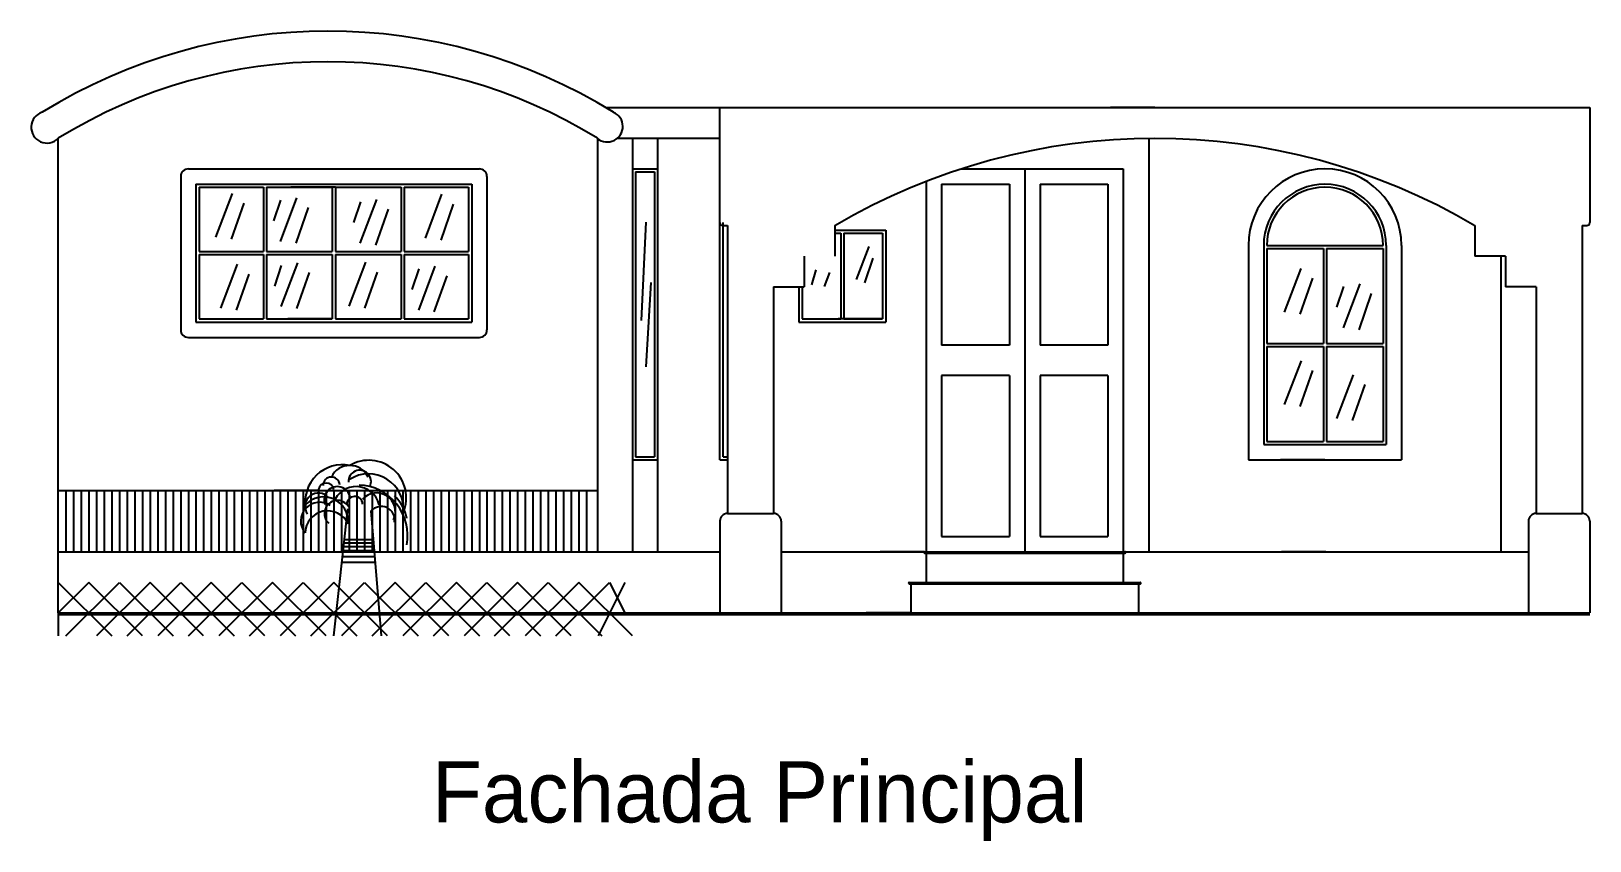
# Model space of a CAD drawing. Extents: x 84.7 to 109.9, y 101.9 to 121.
# Drawn here: x 87.47 to 97.65, y 115.69 to 120.98 of the extents above; entities that cross this region are included whole.
import ezdxf

# ---------------------------------------------------------------- set-up
doc = ezdxf.new("R2010")
doc.units = 0
doc.linetypes.add('ACAD_ISO02W100', pattern=[15, 12, -3])
doc.linetypes.add('ACAD_ISO04W100', pattern=[30.5, 24, -3, 0.5, -3])
doc.layers.get('0').update_dxf_attribs({"linetype": 'CONTINUOUS'})
for name, color, linetype in [('EJES', 2, 'ACAD_ISO04W100'), ('muebles', 3, 'CONTINUOUS'), ('MUROS', 5, 'CONTINUOUS'), ('PUERTAS', 33, 'CONTINUOUS'), ('VENTANAS', 4, 'CONTINUOUS'), ('VOLADO', 6, 'ACAD_ISO02W100')]:
    doc.layers.add(name, color=color, linetype=linetype)

msp = doc.modelspace()

# ---------------------------------------------------------------- linework, layer by layer
for p, q in [((94.811, 120.481), (94.52, 120.481)), ((87.65, 117.581), (87.65, 120.281)), ((91.171, 120.281), (91.171, 117.581)), ((88.45, 120.031), (88.45, 119.031)), ((88.5, 120.081), (90.4, 120.081)), ((90.45, 120.031), (90.45, 119.031)), ((88.55, 119.981), (90.35, 119.981)), ((88.55, 119.981), (88.55, 119.081)), ((88.57, 119.961), (88.99, 119.961)), ((88.57, 119.961), (88.57, 119.541)), ((88.99, 119.961), (88.99, 119.541)), ((89.01, 119.961), (89.01, 119.541)), ((89.01, 119.961), (89.44, 119.961)), ((89.44, 119.961), (89.44, 119.541)), ((89.46, 119.961), (89.46, 119.541)), ((89.46, 119.961), (89.89, 119.961)), ((89.89, 119.961), (89.89, 119.541)), ((89.91, 119.961), (89.91, 119.541)), ((89.91, 119.961), (90.33, 119.961)), ((90.35, 119.981), (90.35, 119.081)), ((88.57, 119.541), (88.99, 119.541)), ((88.57, 119.521), (88.99, 119.521)), ((88.57, 119.521), (88.57, 119.101)), ((88.99, 119.521), (88.99, 119.101)), ((89.01, 119.541), (89.44, 119.541)), ((89.01, 119.521), (89.44, 119.521)), ((89.01, 119.521), (89.01, 119.101)), ((89.44, 119.521), (89.44, 119.101)), ((89.46, 119.541), (89.89, 119.541)), ((89.46, 119.521), (89.89, 119.521)), ((89.46, 119.521), (89.46, 119.101)), ((89.89, 119.521), (89.89, 119.101)), ((89.91, 119.541), (90.33, 119.541)), ((89.91, 119.521), (90.33, 119.521)), ((89.91, 119.521), (89.91, 119.101)), ((90.33, 119.521), (90.33, 119.101)), ((88.55, 119.081), (90.35, 119.081)), ((88.57, 119.101), (88.99, 119.101)), ((89.01, 119.101), (89.44, 119.101)), ((89.44, 119.101), (89.15, 119.101)), ((89.46, 119.101), (89.89, 119.101)), ((89.91, 119.101), (90.33, 119.101)), ((93.033, 119.101), (92.743, 119.101)), ((88.5, 118.981), (90.4, 118.981)), ((95.921, 118.181), (95.63, 118.181)), ((87.65, 117.981), (91.171, 117.981)), ((89.35, 117.981), (89.06, 117.981)), ((87.65, 117.581), (91.971, 117.581)), ((87.65, 117.181), (87.65, 117.581)), ((93.307, 117.581), (93.016, 117.581)), ((95.927, 117.581), (95.637, 117.581)), ((94.72, 117.376), (94.43, 117.376)), ((87.65, 117.181), (87.65, 117.031)), ((93.217, 117.181), (92.926, 117.181))]:
    msp.add_line(p, q)
for centre, radius, start, end in [((89.411, 117.432), 3.549, 58.287, 121.713), ((89.411, 117.432), 3.349, 58.287, 121.713), ((87.577, 120.353), 0.103, 107.8379, 315.5881), ((88.5, 120.031), 0.05, 90, 180), ((90.4, 120.031), 0.05, 360, 90), ((88.5, 119.031), 0.05, 180, 270), ((90.4, 119.031), 0.05, 270, 0)]:
    msp.add_arc(centre, radius, start, end)
at = {"layer": 'EJES'}
for p, q in [((87.7, 117.981), (87.7, 117.581)), ((87.75, 117.981), (87.75, 117.581)), ((87.8, 117.981), (87.8, 117.581)), ((87.85, 117.981), (87.85, 117.581)), ((87.9, 117.981), (87.9, 117.581)), ((87.95, 117.981), (87.95, 117.581)), ((88, 117.981), (88, 117.581)), ((88.05, 117.981), (88.05, 117.581)), ((88.1, 117.981), (88.1, 117.581)), ((88.15, 117.981), (88.15, 117.581)), ((88.2, 117.981), (88.2, 117.581)), ((88.25, 117.981), (88.25, 117.581)), ((88.3, 117.981), (88.3, 117.581)), ((88.35, 117.981), (88.35, 117.581)), ((88.4, 117.981), (88.4, 117.581)), ((88.45, 117.981), (88.45, 117.581)), ((88.5, 117.981), (88.5, 117.581)), ((88.55, 117.981), (88.55, 117.581)), ((88.6, 117.981), (88.6, 117.581)), ((88.65, 117.981), (88.65, 117.581)), ((88.7, 117.981), (88.7, 117.581)), ((88.75, 117.981), (88.75, 117.581)), ((88.8, 117.981), (88.8, 117.581)), ((88.85, 117.981), (88.85, 117.581)), ((88.9, 117.981), (88.9, 117.581)), ((88.95, 117.981), (88.95, 117.581)), ((89, 117.981), (89, 117.581)), ((89.05, 117.981), (89.05, 117.581)), ((89.1, 117.981), (89.1, 117.581)), ((89.15, 117.981), (89.15, 117.581)), ((89.2, 117.981), (89.2, 117.581)), ((89.25, 117.981), (89.25, 117.581)), ((89.3, 117.981), (89.3, 117.581)), ((89.35, 117.981), (89.35, 117.581)), ((89.4, 117.981), (89.4, 117.581)), ((89.45, 117.981), (89.45, 117.581)), ((89.5, 117.981), (89.5, 117.581)), ((89.55, 117.981), (89.55, 117.581)), ((89.6, 117.981), (89.6, 117.581)), ((89.65, 117.981), (89.65, 117.581)), ((89.7, 117.981), (89.7, 117.581)), ((89.75, 117.981), (89.75, 117.581)), ((89.8, 117.981), (89.8, 117.581)), ((89.85, 117.981), (89.85, 117.581)), ((89.9, 117.981), (89.9, 117.581)), ((89.95, 117.981), (89.95, 117.581)), ((90, 117.981), (90, 117.581)), ((90.05, 117.981), (90.05, 117.581)), ((90.1, 117.981), (90.1, 117.581)), ((90.15, 117.981), (90.15, 117.581)), ((90.2, 117.981), (90.2, 117.581)), ((90.25, 117.981), (90.25, 117.581)), ((90.3, 117.981), (90.3, 117.581)), ((90.35, 117.981), (90.35, 117.581)), ((90.4, 117.981), (90.4, 117.581)), ((90.45, 117.981), (90.45, 117.581)), ((90.5, 117.981), (90.5, 117.581)), ((90.55, 117.981), (90.55, 117.581)), ((90.6, 117.981), (90.6, 117.581)), ((90.65, 117.981), (90.65, 117.581)), ((90.7, 117.981), (90.7, 117.581)), ((90.75, 117.981), (90.75, 117.581)), ((90.8, 117.981), (90.8, 117.581)), ((90.85, 117.981), (90.85, 117.581)), ((90.9, 117.981), (90.9, 117.581)), ((90.95, 117.981), (90.95, 117.581)), ((91, 117.981), (91, 117.581)), ((91.05, 117.981), (91.05, 117.581)), ((91.1, 117.981), (91.1, 117.581))]:
    msp.add_line(p, q, dxfattribs=at)
at = {"layer": 'muebles'}
for p, q in [((89.451, 117.031), (89.542, 117.86)), ((89.762, 117.031), (89.693, 117.847)), ((89.521, 117.66), (89.71, 117.66)), ((89.508, 117.549), (89.719, 117.549)), ((89.512, 117.59), (89.715, 117.59)), ((89.517, 117.615), (89.713, 117.615)), ((89.521, 117.64), (89.71, 117.64)), ((89.505, 117.513), (89.721, 117.513)), ((87.65, 117.381), (88, 117.031)), ((87.85, 117.381), (87.65, 117.181)), ((87.7, 117.031), (88.05, 117.381)), ((88.2, 117.031), (87.85, 117.381)), ((88.25, 117.381), (87.9, 117.031)), ((88.05, 117.381), (88.4, 117.031)), ((88.1, 117.031), (88.45, 117.381)), ((88.6, 117.031), (88.25, 117.381)), ((88.65, 117.381), (88.3, 117.031)), ((88.45, 117.381), (88.8, 117.031)), ((88.5, 117.031), (88.85, 117.381)), ((89, 117.031), (88.65, 117.381)), ((89.05, 117.381), (88.7, 117.031)), ((88.85, 117.381), (89.2, 117.031)), ((88.9, 117.031), (89.25, 117.381)), ((89.4, 117.031), (89.05, 117.381)), ((89.45, 117.381), (89.1, 117.031)), ((89.25, 117.381), (89.6, 117.031)), ((89.3, 117.031), (89.65, 117.381)), ((89.8, 117.031), (89.45, 117.381)), ((89.85, 117.381), (89.5, 117.031)), ((89.65, 117.381), (90, 117.031)), ((89.7, 117.031), (90.05, 117.381)), ((90.2, 117.031), (89.85, 117.381)), ((90.25, 117.381), (89.9, 117.031)), ((90.05, 117.381), (90.4, 117.031)), ((90.1, 117.031), (90.45, 117.381)), ((90.6, 117.031), (90.25, 117.381)), ((90.65, 117.381), (90.3, 117.031)), ((90.45, 117.381), (90.8, 117.031)), ((90.5, 117.031), (90.85, 117.381)), ((91, 117.031), (90.65, 117.381)), ((91.05, 117.381), (90.7, 117.031)), ((90.85, 117.381), (91.2, 117.031)), ((90.9, 117.031), (91.25, 117.381)), ((91.4, 117.031), (91.05, 117.381)), ((91.35, 117.381), (91.175, 117.031)), ((91.25, 117.381), (91.35, 117.181))]:
    msp.add_line(p, q, dxfattribs=at)
for centre, radius, start, end in [((89.678, 117.933), 0.245, 337.0176, 120.4532), ((89.506, 117.906), 0.243, 78.5322, 189.8305), ((89.434, 118.014), 0.0543, 4.9763, 179.7866), ((89.554, 118.012), 0.132, 25.2002, 154.7998), ((89.619, 118.039), 0.0739, 333.5021, 183.3891), ((89.676, 117.86), 0.229, 354.3452, 122.4151), ((89.35, 117.877), 0.0875, 41.6651, 214.5465), ((89.4, 117.977), 0.0516, 11.304, 168.696), ((89.472, 117.921), 0.0849, 8.3476, 202.6462), ((89.595, 117.851), 0.155, 13.881, 160.9235), ((89.601, 117.686), 0.331, 349.3733, 87.4648), ((89.729, 117.842), 0.123, 334.5395, 138.1781), ((89.356, 117.782), 0.122, 55.5693, 219.771), ((89.409, 117.701), 0.147, 24.7619, 179.0159), ((89.383, 117.779), 0.16, 354.1908, 138.3692), ((89.474, 117.83), 0.0857, 31.4311, 227.6861), ((89.586, 117.89), 0.0519, 2.5907, 182.379), ((89.76, 117.79), 0.087, 349.0656, 140.4558), ((89.66, 117.748), 0.271, 10.4294, 46.6503)]:
    msp.add_arc(centre, radius, start, end, dxfattribs=at)
at = {"layer": 'MUROS'}
for p, q in [((91.971, 119.731), (91.971, 120.481)), ((91.971, 120.481), (97.65, 120.481)), ((97.65, 120.481), (97.65, 119.731)), ((91.991, 119.711), (92.021, 119.711)), ((92.021, 119.711), (92.021, 118.131)), ((92.721, 119.711), (92.721, 119.511)), ((96.9, 119.711), (96.9, 119.511)), ((97.6, 119.711), (97.6, 118.131)), ((97.6, 119.711), (97.63, 119.711)), ((92.521, 119.511), (92.521, 119.311)), ((97.1, 119.511), (96.9, 119.511)), ((97.1, 119.511), (97.1, 119.311)), ((92.321, 119.311), (92.321, 118.131)), ((92.321, 119.311), (92.521, 119.311)), ((97.3, 119.311), (97.1, 119.311)), ((97.3, 119.311), (97.3, 118.131)), ((92.021, 118.131), (92.021, 117.831)), ((92.321, 118.131), (92.321, 117.831)), ((97.3, 118.131), (97.3, 117.831)), ((97.6, 118.131), (97.6, 117.831)), ((91.971, 117.781), (91.971, 117.181)), ((92.021, 117.831), (92.321, 117.831)), ((92.371, 117.781), (92.371, 117.181)), ((97.25, 117.781), (97.25, 117.181)), ((97.3, 117.831), (97.6, 117.831)), ((97.65, 117.781), (97.65, 117.181))]:
    msp.add_line(p, q, dxfattribs=at)
for centre, radius, start, end in [((94.811, 116.165), 4.115, 59.4848, 120.5152), ((91.991, 119.731), 0.02, 180, 270), ((97.63, 119.731), 0.02, 270, 0), ((92.021, 117.781), 0.05, 90, 180), ((92.321, 117.781), 0.05, 0, 90), ((97.3, 117.781), 0.05, 90, 180), ((97.6, 117.781), 0.05, 0, 90)]:
    msp.add_arc(centre, radius, start, end, dxfattribs=at)
at = {"layer": 'PUERTAS'}
for p, q in [((93.317, 120), (93.317, 117.581)), ((93.543, 120.081), (94.604, 120.081)), ((93.961, 120.081), (93.961, 117.581)), ((94.604, 120.081), (94.604, 117.581)), ((93.417, 119.981), (93.861, 119.981)), ((93.417, 119.981), (93.417, 118.931)), ((93.861, 119.981), (93.861, 118.931)), ((94.061, 119.981), (94.061, 118.931)), ((94.061, 119.981), (94.504, 119.981)), ((94.504, 119.981), (94.504, 118.931)), ((93.861, 118.931), (93.417, 118.931)), ((94.504, 118.931), (94.061, 118.931)), ((93.417, 118.731), (93.417, 117.681)), ((93.861, 118.731), (93.417, 118.731)), ((93.861, 118.731), (93.861, 117.681)), ((94.504, 118.731), (94.061, 118.731)), ((94.061, 118.731), (94.061, 117.681)), ((94.504, 118.731), (94.504, 117.681)), ((93.417, 117.681), (93.861, 117.681)), ((94.061, 117.681), (94.504, 117.681)), ((93.307, 117.581), (94.604, 117.581)), ((93.307, 117.571), (94.614, 117.571)), ((93.317, 117.571), (93.317, 117.381)), ((94.604, 117.571), (94.604, 117.381)), ((93.207, 117.381), (94.714, 117.381)), ((93.207, 117.371), (94.714, 117.371)), ((93.217, 117.371), (93.217, 117.181)), ((94.704, 117.371), (94.704, 117.181)), ((87.65, 117.181), (97.65, 117.181)), ((87.65, 117.171), (97.65, 117.171))]:
    msp.add_line(p, q, dxfattribs=at)
for centre, radius, start, end in [((93.309, 117.576), 0.00549, 114.3963, 245.6037), ((94.614, 117.576), 0.00505, 277.8941, 82.1059), ((93.207, 117.376), 0.00501, 93.5088, 266.4912), ((94.715, 117.376), 0.00509, 259.5016, 100.4984)]:
    msp.add_arc(centre, radius, start, end, dxfattribs=at)
at = {"layer": 'VENTANAS'}
for p, q in [((91.227, 120.481), (91.971, 120.481)), ((91.3, 120.281), (91.971, 120.281)), ((91.4, 120.281), (91.4, 117.581)), ((91.564, 120.281), (91.564, 117.581)), ((94.772, 120.281), (94.772, 117.581)), ((91.4, 120.081), (91.564, 120.081)), ((91.42, 120.061), (91.544, 120.061)), ((91.42, 120.061), (91.42, 118.201)), ((91.544, 120.061), (91.544, 118.201)), ((89.46, 119.961), (89.17, 119.961)), ((90.33, 119.961), (90.33, 119.541)), ((91.971, 118.181), (91.971, 119.731)), ((91.991, 118.201), (91.991, 119.731)), ((92.721, 119.681), (93.053, 119.681)), ((93.053, 119.681), (93.053, 119.081)), ((92.721, 119.661), (92.76, 119.661)), ((92.76, 119.661), (92.76, 119.101)), ((92.78, 119.661), (92.78, 119.101)), ((92.78, 119.661), (93.033, 119.661)), ((93.033, 119.661), (93.033, 119.101)), ((95.421, 119.581), (95.421, 118.181)), ((95.521, 119.581), (95.521, 118.281)), ((95.541, 119.581), (96.301, 119.581)), ((96.321, 119.581), (96.321, 118.281)), ((96.421, 119.581), (96.421, 118.181)), ((95.541, 119.561), (95.911, 119.561)), ((95.541, 119.561), (95.541, 118.941)), ((95.911, 119.561), (95.911, 118.941)), ((95.931, 119.561), (95.931, 118.941)), ((95.931, 119.561), (96.301, 119.561)), ((96.301, 119.561), (96.301, 118.941)), ((97.069, 119.511), (97.069, 117.581)), ((92.487, 119.311), (92.487, 119.081)), ((92.507, 119.311), (92.507, 119.101)), ((92.487, 119.081), (93.053, 119.081)), ((92.507, 119.101), (92.76, 119.101)), ((92.78, 119.101), (93.033, 119.101)), ((95.541, 118.941), (95.911, 118.941)), ((95.541, 118.921), (95.911, 118.921)), ((95.541, 118.921), (95.541, 118.301)), ((95.911, 118.921), (95.911, 118.301)), ((95.931, 118.941), (96.301, 118.941)), ((95.931, 118.921), (95.931, 118.301)), ((95.931, 118.921), (96.301, 118.921)), ((96.301, 118.921), (96.301, 118.301)), ((95.521, 118.281), (96.321, 118.281)), ((95.541, 118.301), (95.911, 118.301)), ((95.931, 118.301), (96.301, 118.301)), ((91.4, 118.181), (91.564, 118.181)), ((91.42, 118.201), (91.544, 118.201)), ((91.971, 118.181), (92.021, 118.181)), ((91.991, 118.201), (92.021, 118.201)), ((95.421, 118.181), (96.421, 118.181)), ((92.371, 117.581), (93.317, 117.581)), ((94.604, 117.581), (97.25, 117.581))]:
    msp.add_line(p, q, dxfattribs=at)
for centre, radius, start, end in [((91.236, 120.358), 0.101, 230.2503, 66.3237), ((95.921, 119.581), 0.5, 360, 180), ((95.921, 119.581), 0.4, 0, 180), ((95.921, 119.581), 0.38, 0, 180)]:
    msp.add_arc(centre, radius, start, end, dxfattribs=at)
at = {"layer": 'VOLADO'}
for p, q in [((88.68, 119.635), (88.788, 119.921)), ((89.101, 119.607), (89.209, 119.893)), ((89.622, 119.596), (89.731, 119.882)), ((90.048, 119.629), (90.156, 119.915)), ((88.782, 119.623), (88.865, 119.858)), ((89.101, 119.876), (89.056, 119.742)), ((89.203, 119.595), (89.285, 119.83)), ((89.623, 119.865), (89.578, 119.731)), ((89.724, 119.583), (89.807, 119.819)), ((90.15, 119.616), (90.232, 119.851)), ((91.486, 119.734), (91.457, 119.092)), ((92.942, 119.575), (92.86, 119.358)), ((92.97, 119.498), (92.915, 119.337)), ((88.713, 119.171), (88.821, 119.458)), ((88.814, 119.159), (88.897, 119.394)), ((89.107, 119.451), (89.062, 119.316)), ((89.106, 119.182), (89.215, 119.468)), ((89.208, 119.169), (89.291, 119.404)), ((89.55, 119.184), (89.659, 119.471)), ((89.652, 119.172), (89.735, 119.407)), ((90.004, 119.428), (89.959, 119.294)), ((90.004, 119.159), (90.112, 119.445)), ((90.106, 119.147), (90.189, 119.382)), ((92.597, 119.422), (92.569, 119.324)), ((92.686, 119.404), (92.652, 119.312)), ((95.657, 119.145), (95.765, 119.431)), ((91.52, 119.339), (91.486, 118.788)), ((95.759, 119.133), (95.842, 119.368)), ((96.042, 119.313), (95.997, 119.179)), ((96.042, 119.044), (96.15, 119.33)), ((96.144, 119.031), (96.226, 119.267)), ((95.658, 118.542), (95.767, 118.828)), ((95.76, 118.529), (95.843, 118.764)), ((95.999, 118.45), (96.107, 118.736)), ((96.101, 118.437), (96.183, 118.673))]:
    msp.add_line(p, q, dxfattribs=at)

# ---------------------------------------------------------------- texts
msp.add_text('Fachada Principal', height=0.4).set_placement((90.09, 115.813))

doc.saveas('drawing.dxf')
